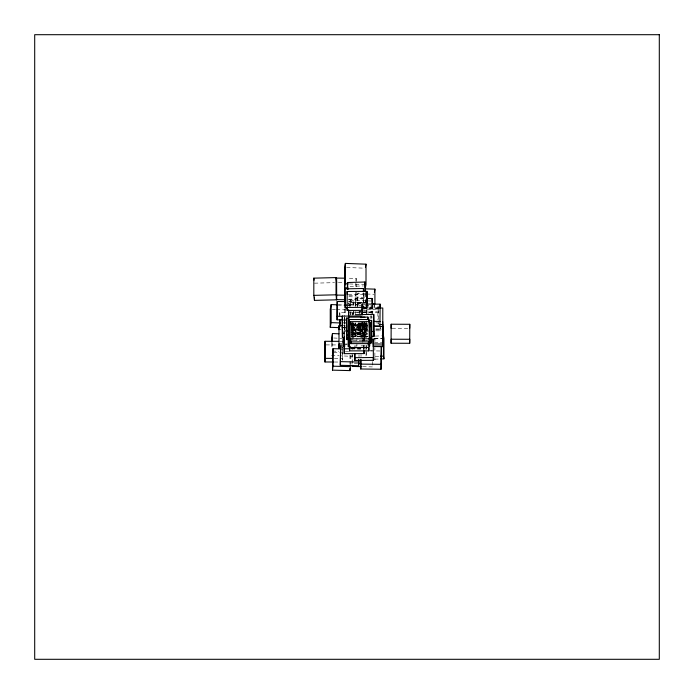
<?xml version="1.0" encoding="UTF-8"?>
<svg xmlns="http://www.w3.org/2000/svg" width="694" height="694" viewBox="0 0 694 694"><rect width="100%" height="100%" fill="white"/><g stroke="black" fill="none" stroke-linecap="round" stroke-linejoin="round"><path stroke-width="0.52" stroke-dasharray="3.47 2.6" d="M342.628 360.238L342.663 346.688M348.535 301.578L353.688 301.612L353.576 305.16L348.423 305.126M364.853 337.718L364.949 322.337M368.297 325.807L361.956 325.755L362.077 323.057M363.968 341.379L364.081 326.353L368.323 326.388M367.412 329.025L363.109 328.973L363.387 322.285M366.241 313.41L366.371 304.848M349.559 325.018L366.241 325.217L366.493 320.975M355.979 281.053L356.143 278.32L346.896 278.207M348.666 299.791L355.866 299.877L356.143 292.139M368.341 330.682L359.813 330.561L360.082 322.554M375.81 330.786L380.078 330.847L380.347 327.065M364.237 341.006L364.628 324.376L350.921 324.15M363.43 340.607L363.821 332.947L350.86 332.66M352.144 349.455L352.37 347.529M362.841 366.675L372.565 366.909L372.912 364.02M344.476 329.494L345.013 325.295L345.013 329.555M361.791 337.388L362.337 325.746L351.511 325.469M357.549 306.479L358.069 292.825M363.526 308.743L374.057 309.09L374.916 303.972M349.629 306.653L350.513 300.19L370.856 301.023M352.405 337.041L352.968 334.404L350.817 334.317M352.405 354.573L352.023 356.326L340.155 355.822M345.248 318.85L344.519 321.903L344.519 317.626M359.006 305.794L370.553 305.36M360.88 310.053L378.716 309.377L378.716 319.813M367.404 323.213L359.006 323.534L359.83 327.828L368.219 327.516M375.801 322.901L377.892 322.823L378.221 324.54M368.098 336.347L366.05 336.425L366.05 340.702M375.263 336.087L381.405 335.861M374.743 338.828L381.908 338.559M375.263 356.43L380.381 356.239M374.743 359.171L379.861 358.98M350.045 286.336L363.448 285.945M348.449 299.253L364.94 298.767L365.512 302.645L347.989 303.157M314.46 283.169L334.551 282.658M348.995 305.039L361.331 304.779M355.207 306.262L355.207 298.715L365.747 298.559M355.207 298.715L355.528 303.139L360.802 303.061M355.423 323.213L355.423 331.749L368.349 331.558M355.423 331.749L355.788 336.555L367.638 336.373M339.774 316.603L339.774 312.3L347.147 312.213M348.206 312.196L358.746 312.074M341.882 327.334L345.039 327.299M351.364 327.221L358.746 327.134L358.919 330.179L351.546 330.266M352.552 314.668L352.552 312.578L372.834 312.378M369.85 316.924L371.984 316.906M352.552 323.022L352.552 329.294L367.49 329.147L351.806 329.138M352.552 329.294L352.769 333.805L367.716 333.658M350.973 334.907L365.755 334.794L365.859 337.605M348.258 294.464L366.007 294.351M363.829 307.355L366.961 307.338L367.057 310.322L363.925 310.339M343.469 320.576L345.543 320.559M351.615 333.129L360.923 333.077L361.062 337.553L361.062 322.597M343.469 322.294L345.586 322.285M351.702 324.723L367.404 324.653M351.789 322.476L351.867 325.443L367.551 325.365M342.558 327.429L345.733 327.412M351.025 327.386L364.784 327.308L364.671 323.204L364.628 340.607M353.02 322.467L353.055 324.393L368.089 324.35M367.976 325.469L362.676 325.486L362.632 322.684M351.468 330.925L363.968 330.882L364.046 335.749L351.546 335.783M351.841 334.612L367.924 334.543M352.994 336.529L368.037 336.477M374.266 338.577L381.683 338.559M353.055 340.372L368.089 340.329M374.335 342.307L381.752 342.281M351.468 348.77L361.886 348.735M351.216 324.757L368.193 324.723M372.773 338.238L374.873 338.238L374.89 341.023M351.424 324.697L367.464 324.688M343.209 325.738L345.317 325.738M351.641 325.738L356.916 325.729L356.924 329.702L351.65 329.702M350.956 326.692L368.028 326.683M338.993 329.702L341.101 329.702M351.693 330.526L367.759 330.526M351.702 333.935L367.768 333.927M345.317 343.998L347.425 343.998M351.528 323.846L367.725 323.855M351.554 336.824L367.742 336.842M351.207 327.074L367.898 327.126M392.119 328.236L408.679 328.288M339.548 341.335L342.663 341.353M326.007 344.901L337.405 344.944M334.369 358.399L342.663 358.434M334.3 362.016L339.479 362.034M337.076 305.056L343.261 305.1M343.261 319.847L345.326 319.865M351.624 324.263L368.271 324.367M351.459 329.286L368.106 329.39M351.147 334.56L364.949 334.647M363.014 308.518L378.872 308.665M363.96 328.956L368.21 328.991M375.636 329.06L381.995 329.121M366.493 302.723L348.778 302.506L348.778 305.733M363.109 306.93L366.241 306.974M363.387 307.78L379.549 307.98M363.109 312.395L379.271 312.595M363.387 324.358L367.699 324.41M376.035 329.13L381.422 329.19M361.019 345.855L367.438 345.933M370.353 350.869L379.982 350.982M338.386 282.658L343.53 282.718M348.952 295.236L356.143 295.332M363.283 307.832L379.28 308.058M379.011 311.84L359.813 311.563L359.813 313.679M360.082 326.779L367.551 326.883M351.58 328.895L364.237 329.112M350.869 332.851L367.473 333.155M351.598 336.252L368.193 336.564M351.745 328.522L367.612 328.835M351.355 332.435L368.28 332.773M351.355 348.744L368.28 349.082M351.546 336.182L363.43 336.451M340.277 349.533L342.437 349.585M370.405 350.852L372.565 350.904M357.774 363.665L352.37 363.535L352.37 354.998M350.964 329.667L361.791 329.945M345.013 344.45L347.182 344.502M350.964 348.813L361.791 349.091M333.51 352.656L342.758 352.899M365.634 293.987L357.21 293.709L357.21 308.526M366.684 294.022L374.057 294.265M358.069 303.408L361.227 303.512M346.67 267.502L364.22 268.162M349.49 283.95L363.942 284.488M338.438 304.866L343.634 305.056M348.839 305.256L350.912 305.334M332.339 309.368L335.462 309.489M336.503 309.524L345.864 309.88M343.634 323.083L345.716 323.161M341.7 327.75L344.823 327.872M349.629 304.519L361.401 305.004M369.781 318.026L371.923 318.112L371.923 313.853M333.675 338.004L342.307 338.377M332.469 351.06L338.941 351.338M345.421 351.615L348.657 351.754M331.524 355.449L339.071 355.77M348.917 296.676L365.885 297.483M348.761 301.812L365.729 302.619M361.487 322.701L366.788 322.953M378.716 309.377L377.892 305.082L377.892 319.691M363.491 305.655L363.682 307.503L363.682 292.339M339.774 312.3L339.947 315.336M352.552 312.578L352.682 315.284M342.411 339.999L342.498 343.079L342.558 338.88M374.873 356.872L374.89 359.666L374.873 347.555M356.916 343.998L356.924 345.985M380.078 327.681L380.078 330.847M378.716 320.854L378.716 323.985M374.873 338.238L374.89 343.088M374.057 304.857L374.057 309.09M372.565 361.574L372.565 366.909M372.392 305.048L372.392 313.671M372.071 304.935L372.071 313.558M371.923 305.325L371.923 312.786M371.038 305.395L371.038 312.855M371.038 313.922L371.038 319.249M368.002 305.056L368.002 313.593M367.057 304.996L367.057 310.322M366.961 305.204L366.961 307.338M366.788 303.729L366.788 313.341M366.493 304.874L366.493 313.462M366.545 345.551L366.545 356.256M366.241 323.074L366.241 325.217M366.05 344.987L366.05 351.416M366.05 352.483L366.05 356.768M365.938 322.545L365.938 337.353M365.755 323.161L365.755 334.794M365.512 293.215L365.512 302.645M364.94 293.536L364.94 298.767M364.784 322.32L364.784 340.841M364.081 326.353L364.046 340.997M364.046 345.196L364.046 349.394M363.821 332.947L363.821 337.102M363.821 338.143L363.821 341.257M363.821 345.421L363.821 349.576M363.387 292.816L363.387 302.567M363.43 346.835L363.43 349.958M363.109 322.753L363.109 328.973M362.615 322.814L362.676 339.184M362.676 340.242L362.676 342.35M362.337 325.746L362.337 340.641M361.956 322.519L361.956 325.755M361.019 354.434L361.019 356.586M360.923 322.398L360.923 333.077M360.082 310.947L360.082 313.063M359.83 311.138L359.83 313.228M359.83 322.615L359.83 327.828M359.813 323.17L359.813 330.561M359.006 311.016L359.006 313.098M359.006 354.686L359.006 356.794M358.919 322.649L358.919 330.179M358.746 322.831L358.746 327.134M356.916 325.729L356.916 340.771M356.143 278.32L356.143 286.83M356.022 345.187L356.005 349.655M355.866 282.866L355.866 287.125M355.866 292.434L355.866 299.877M355.788 322.684L355.788 336.555M355.528 303.139L355.528 306.375M355.207 311.649L355.207 314.885M354.86 345.569L354.86 349.819M353.688 301.612L353.688 305.828M353.688 311.094L353.688 315.31M353.576 311.485L353.576 314.642M353.055 324.393L353.055 339.305M352.994 322.675L352.968 340.598M352.769 322.311L352.769 333.805M352.023 338.793L352.023 340.858M352.032 354.686L352.032 366.423M351.867 325.443L351.867 342.931M351.737 322.554L351.737 336.954M350.912 311.693L350.912 314.876M350.513 300.19L350.513 306.592M350.513 311.918L350.513 317.245M350.479 355.319L350.479 360.472M350.479 361.505L350.479 364.593M349.958 355.154L349.958 364.428M345.733 309.342L345.733 314.677M344.771 329.381L344.771 317.071L344.606 329.372M344.519 309.09L344.519 316.559M342.593 347.104L342.593 359.908M332.469 342.81L332.469 346.939M331.524 343.07L331.524 348.232"/><path stroke-width="1.04" d="M349.394 336.824L349.377 341.136L349.394 319.526L368.826 319.544L368.826 321.704L368.826 319.544M349.377 323.838L349.394 319.526M391.086 328.236L391.156 324.219L409.781 324.289L409.712 343.287L391.086 343.226L391.156 324.219M391.086 343.226L391.156 339.219L409.781 339.279L409.712 343.287M409.712 328.297L409.781 324.289M338.516 341.335L325.035 341.283L324.966 361.973L333.259 362.008M324.966 361.973L325.035 341.283M345.439 301.56L337.189 301.508L337.076 319.813L342.237 319.839M337.076 319.813L337.189 301.508M348.405 327.256L348.501 324.237L348.336 346.731L350.418 346.74M368.176 344.849L368.245 342.845M373.58 325.859L379.93 325.911L380.13 304.18L362.155 304.015L361.956 314.972M379.965 307.772L380.13 304.18M373.632 326.44L383.175 326.527L383.062 346.636L373.511 346.549M383.062 346.636L383.175 326.527M372.791 345.994L381.344 346.098L381.049 369.234L360.733 368.991L361.019 359.804M381.344 346.098L381.049 369.234M382.672 326.44L382.784 324.592L379.549 324.558M344.996 345.959L340.693 345.864L340.277 365.313L358.59 365.721L359.006 359.943M340.277 365.313L340.693 345.864M340.199 348.865L333.007 348.674L332.487 370.145L349.958 370.605L350.479 366.649L333.007 366.189L332.487 370.145M374.404 292.217L374.916 289.146L365.443 288.834M365.434 287.585L366.007 284.566L366.007 264.18L345.36 263.408L344.606 267.424L344.606 287.819L347.703 287.932M344.606 287.819L345.36 283.794L345.36 263.408M365.434 267.19L366.007 264.18M337.397 304.822L331.159 304.588L330.257 309.29L330.257 327.316L338.577 327.629M330.257 327.316L331.159 322.615L331.159 304.588M338.941 333.805L332.469 333.528L331.524 337.917L331.524 342.038M380.381 356.239L383.452 356.126L383.956 358.833L380.885 358.945M347.416 288.808L347.416 282.527L364.94 282.016L365.512 292.165M344.84 278.181L336.616 278.086L336.668 299.817L314.46 300.381L313.818 295.366L313.818 278.155L336.026 277.591L336.668 282.605M313.818 295.366L336.026 294.803L336.668 299.817M347.234 307.85L345.178 307.893L344.883 288.877L363.387 288.487L363.682 291.254M344.883 305.126L346.939 305.082M366.796 298.541L372.071 298.463L372.392 302.888M355.423 314.677L373.736 314.408L374.101 336.278L371.941 336.312M371.585 331.506L373.736 331.472L374.101 336.278M349.039 339.6L346.931 339.618L346.748 334.942L346.748 318.017L348.865 317.999M346.748 334.942L348.865 334.924M371.203 339.47L373.268 339.453L373.381 342.22M354.738 357.679L373.268 357.523L373.381 360.299L354.86 360.455L354.738 353.428M362.875 310.348L347.217 310.444L347.121 291.489L366.961 291.367L367.057 303.929M362.788 307.364L347.121 307.459L347.217 310.444M344.502 337.648L342.437 337.666L342.298 316.1L360.923 315.987L360.984 317.783M342.298 333.189L344.371 333.172M368.471 320.402L371.611 320.394L371.741 342.827L369.642 342.836M369.512 337.883L371.611 337.874L371.741 342.827M348.622 317.167L348.683 337.674L348.622 317.167L367.924 317.08L367.967 319.119L367.924 317.08M347.295 330.934L344.172 330.951L344.25 353.654L364.046 353.593L364.046 350.444M344.172 348.796L350.427 348.77M369.234 321.617L369.26 341.89L350.158 341.925L350.132 321.643L369.234 321.617L369.26 324.723M341.101 347.972L338.993 347.972L338.984 325.738L342.151 325.738M350.956 341.561L350.956 343.625L370.162 343.617L370.154 322.563L370.162 326.683M344.259 343.998L338.984 344.007L338.993 347.972M368.835 350.878L368.826 347.468L349.559 347.477L349.559 350.886L368.835 350.878L368.826 343.235M325.035 358.364L332.296 358.39M337.189 316.256L342.35 316.291M360.707 317.175L364.949 317.201M348.501 341.708L350.583 341.717M373.788 321.365L380.13 321.426M372.574 343.938L383.175 344.033M379.549 307.98L382.784 308.015L382.81 342.281L382.741 321.686M361.019 364.098L381.344 364.341M344.84 295.193L336.616 295.089L336.33 299.635L345.586 299.747M340.693 361.635L359.006 362.051M358.859 363.682L361.019 363.734M352.032 366.423L361.756 366.649M372.808 303.903L374.916 303.972L374.916 289.146M345.36 283.794L348.457 283.915M331.159 322.615L340.52 322.97M347.416 282.527L347.989 289.537M313.818 278.155L314.078 280.159M344.883 288.877L345.178 307.893M346.748 318.017L346.931 339.618M347.121 291.489L347.217 294.473M342.298 316.1L342.437 337.666M369.538 343.608L369.607 346.254L369.607 321.157L369.607 324.688M363.994 350.67L364.046 353.593M369.26 341.89L369.234 338.785L350.132 338.811L350.158 341.925M350.132 321.643L350.158 324.757M370.154 339.487L370.162 343.617M369.607 338.238L369.607 341.769M338.984 325.738L338.993 329.702M383.956 358.833L383.956 338.49L383.452 335.783L383.452 356.126M373.736 314.408L373.736 331.472M373.268 339.453L373.381 360.299M372.071 298.463L372.071 303.851M371.611 320.394L371.611 337.874M366.961 291.367L366.961 304.137M364.94 282.016L364.94 291.437M363.387 288.487L363.387 291.732M362.155 304.015L362.155 314.798M360.733 359.336L360.733 368.991M358.59 359.414L358.59 365.721M354.86 354.07L354.86 360.455M350.956 341.509L350.956 343.625M349.958 368.549L349.958 370.605M349.559 341.127L349.559 350.886M348.778 310.027L348.778 316.464M348.518 309.975L348.518 316.421M348.336 337.484L348.336 346.731M344.371 337.709L344.371 346.028M344.25 336.859L344.25 353.654M343.981 338.091L343.981 346.41M339.947 319.639L339.947 326.102M339.774 319.83L339.774 326.284M336.026 277.591L336.026 294.803M333.007 348.674L333.007 366.189M332.469 333.528L332.469 341.778M314.46 297.153L314.46 300.381M659.3 34.7L34.7 34.7L34.7 659.3L659.3 659.3L659.3 34.7"/></g></svg>
